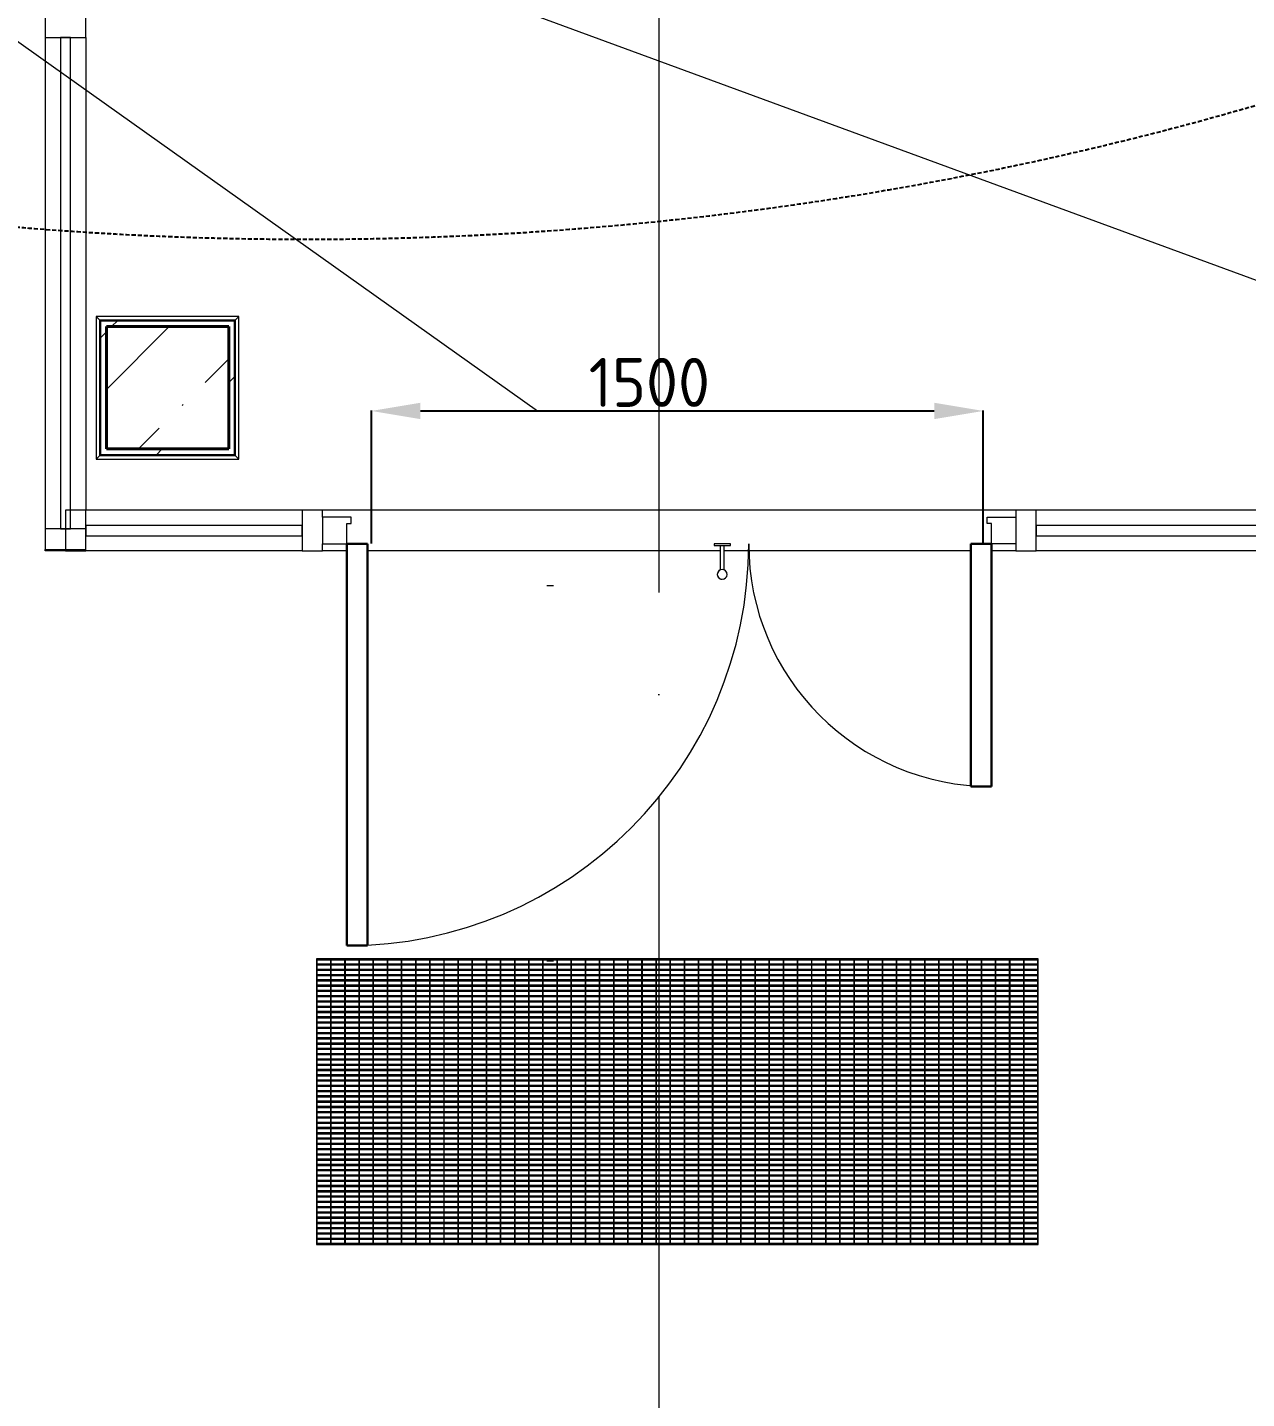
# Model space of a CAD drawing. Header units: millimetres. Extents: x -695119 to 412940, y -249585 to 622758.
# Drawn here: x 140313 to 143302, y 54407 to 57769 of the extents above; entities that cross this region are included whole.
import ezdxf
from ezdxf import colors
from ezdxf.entities.mleader import LeaderData, LeaderLine
from ezdxf.math import Vec2, Vec3

# ---------------------------------------------------------------- set-up
doc = ezdxf.new("R2010")
doc.units = ezdxf.units.MM
for name, pattern in [('ADSK_Линия сетки', [25, 20, -2.5, 0, -2.5]), ('ADSK_Невидимые', [5, 3, -2]), ('DASH', [0.75, 0.5, -0.25])]:
    doc.linetypes.add(name, pattern=pattern)
doc.layers.add('_19D-Телекоммуникационные шкафы', color=7, linetype='Continuous')
for name, color, linetype, lineweight in [('Витраж', 252, 'Continuous', 9), ('Двери', 8, 'Continuous', 9), ('Лестницы', 8, 'Continuous', 9), ('Линии', 7, 'Continuous', 9), ('Несущие колонны', 252, 'Continuous', 18), ('Обобщенные модели', 8, 'Continuous', 18), ('Ограждение', 8, 'Continuous', 9), ('Оси', 252, 'Continuous', 9), ('Панели витража', 8, 'Continuous', 9), ('Стены наружные', 252, 'Continuous', 18), ('ТХ Текст', 251, 'Continuous', 0)]:
    doc.layers.add(name, color=color, linetype=linetype, lineweight=lineweight)
doc.styles.add('Mipgost_5', font='', dxfattribs={"height": 250})
doc.styles.get("Standard").update_dxf_attribs({"font": ''})
doc.styles.get('Mipgost_5').set_extended_font_data('Mipgost')
doc.styles.get('Standard').set_extended_font_data('GOST type B')
doc.dimstyles.new('ISO-25', dxfattribs={"dimtxt": 2.5, "dimasz": 2.5, "dimexe": 1.25, "dimexo": 0.625, "dimtad": 1, "dimtxsty": 'Standard', "dimcen": 2.5, "dimadec": 0, "dimazin": 0, "dimtfac": 1, "dimtmove": 0, "dimatfit": 3, "dimfxl": 1, "dimarcsym": 0})

# ---------------------------------------------------------------- blocks, each defined once
blk = doc.blocks.new('1 этаж')
at = {"layer": 'Несущие колонны', "lineweight": 9, "true_color": 0x636466}
h = blk.add_hatch(dxfattribs=at)
h.set_pattern_fill('FP_12', color=251, angle=180, style=0, pattern_type=2)
h.set_pattern_definition([(45, (-32121.82, 98), (-224.5064, 224.5064), []), (45, (-31897.32, 98), (-224.5064, 224.5064), [396.875, -79.375, 3.353, -76.022])])
h.paths.add_polyline_path([(-34012.8, -24441.7), (-34012.8, -24141.7), (-34312.8, -24141.7), (-34312.8, -24441.7)])
at = {"layer": 'Витраж', "color": 251, "lineweight": 18, "true_color": 0x636466, "extrusion": (0, 0, -1)}
for p, q in [((-34462.8, -23382.7), (-34462.8, -23432.7)), ((-34362.8, -23432.7), (-34362.8, -23382.7)), ((-34462.8, -23432.7), (-34362.8, -23432.7)), ((-33782.8, -24591.7), (-33832.8, -24591.7)), ((-33832.8, -24591.7), (-33832.8, -24691.7)), ((-33782.8, -24609.2), (-33782.8, -24591.7)), ((-32032.8, -24591.7), (-32082.8, -24591.7)), ((-32082.8, -24591.7), (-32082.8, -24609.2)), ((-32032.8, -24691.7), (-32032.8, -24591.7)), ((-33832.8, -24691.7), (-33782.8, -24691.7)), ((-33782.8, -24691.7), (-33782.8, -24674.2)), ((-32082.8, -24674.2), (-32082.8, -24691.7)), ((-32082.8, -24691.7), (-32032.8, -24691.7))]:
    blk.add_line(p, q, dxfattribs=at)
at = {"layer": 'Витраж', "color": 251, "true_color": 0x636466}
for p, q in [((-34462.8, -23432.7), (-34462.8, -24637.7)), ((-34362.8, -23432.7), (-34362.8, -24591.7)), ((-33832.8, -24591.7), (-34362.8, -24591.7)), ((-32082.8, -24591.7), (-33782.8, -24591.7)), ((-30992.8, -24591.7), (-32032.8, -24591.7)), ((-33832.8, -24691.7), (-34362.8, -24691.7)), ((-33722.8, -24691.7), (-33782.8, -24691.7)), ((-32807.5, -24691.7), (-33672.8, -24691.7)), ((-32192.8, -24691.7), (-32798.1, -24691.7)), ((-32082.8, -24691.7), (-32142.8, -24691.7)), ((-30992.8, -24691.7), (-32032.8, -24691.7))]:
    blk.add_line(p, q, dxfattribs=at)
at = {"layer": 'Витраж', "color": 251, "lineweight": 18, "true_color": 0x636466}
for p, q in [((-34362.8, -24591.7), (-34412.8, -24591.7)), ((-34412.8, -24591.7), (-34412.8, -24691.7)), ((-34362.8, -24691.7), (-34362.8, -24591.7)), ((-34362.8, -24637.7), (-34462.8, -24637.7)), ((-34462.8, -24637.7), (-34462.8, -24687.7)), ((-34362.8, -24687.7), (-34362.8, -24637.7)), ((-34462.8, -24687.7), (-34362.8, -24687.7)), ((-34412.8, -24691.7), (-34362.8, -24691.7))]:
    blk.add_line(p, q, dxfattribs=at)
at = {"layer": 'Двери', "color": 251, "true_color": 0x636466}
for p, q in [((-33782.8, -24609.2), (-33782.8, -24674.2)), ((-33712.8, -24609.2), (-33782.8, -24609.2)), ((-33722.8, -24674.2), (-33722.8, -24624.2)), ((-33722.8, -24624.2), (-33712.8, -24624.2)), ((-33712.8, -24624.2), (-33712.8, -24609.2)), ((-32152.8, -24609.2), (-32082.8, -24609.2)), ((-32152.8, -24624.2), (-32152.8, -24609.2)), ((-32142.8, -24624.2), (-32152.8, -24624.2)), ((-32142.8, -24674.2), (-32142.8, -24624.2)), ((-32082.8, -24609.2), (-32082.8, -24674.2)), ((-33782.8, -24674.2), (-33722.8, -24674.2)), ((-32822.8, -24674.2), (-32822.8, -24678.2)), ((-32822.8, -24674.2), (-32822.8, -24678.2)), ((-32822.1, -24674.2), (-32822.8, -24674.2)), ((-32782.8, -24674.2), (-32822.8, -24674.2)), ((-32822.1, -24674.2), (-32822.8, -24674.2)), ((-32822.1, -24674.2), (-32822.8, -24674.2)), ((-32822.8, -24678.2), (-32782.8, -24678.2)), ((-32822.8, -24678.2), (-32822.1, -24678.2)), ((-32822.8, -24678.2), (-32822.1, -24678.2)), ((-32822.8, -24678.2), (-32822.1, -24678.2)), ((-32807.8, -24678.2), (-32807.8, -24738.7)), ((-32797.8, -24738.6), (-32797.8, -24678.2)), ((-32782.8, -24674.2), (-32783.5, -24674.2)), ((-32782.8, -24674.2), (-32783.5, -24674.2)), ((-32782.8, -24674.2), (-32783.5, -24674.2)), ((-32783.5, -24678.2), (-32782.8, -24678.2)), ((-32783.5, -24678.2), (-32782.8, -24678.2)), ((-32783.5, -24678.2), (-32782.8, -24678.2)), ((-32782.8, -24678.2), (-32782.8, -24674.2)), ((-32782.8, -24678.2), (-32782.8, -24674.2)), ((-32082.8, -24674.2), (-32142.8, -24674.2))]:
    blk.add_line(p, q, dxfattribs=at)
at = {"layer": 'Двери', "color": 251, "lineweight": 30, "true_color": 0x636466}
for p, q in [((-33672.8, -24674.2), (-33722.8, -24674.2)), ((-33722.8, -24674.2), (-33722.8, -25659.2)), ((-33672.8, -25659.2), (-33672.8, -24674.2)), ((-32192.8, -25269.2), (-32192.8, -24674.2)), ((-32192.8, -24674.2), (-32142.8, -24674.2)), ((-32142.8, -24674.2), (-32142.8, -25269.2)), ((-32142.8, -25269.2), (-32192.8, -25269.2)), ((-33722.8, -25659.2), (-33672.8, -25659.2))]:
    blk.add_line(p, q, dxfattribs=at)
at = {"layer": 'Двери', "color": 251, "true_color": 0x636466}
for centre, radius, start, end in [((-33722.8, -24674.2), 985, 270, 0), ((-32142.8, -24674.2), 595, 180, 270), ((-32802.8, -24749.2), 12, 0, 180), ((-32802.8, -24749.2), 12, 113.9342, 135), ((-32802.8, -24749.2), 12, 60, 66.0658), ((-32802.8, -24749.2), 12, 150, 180), ((-32802.8, -24749.2), 12, 180, 0), ((-32802.8, -24749.2), 12, 210, 270), ((-32802.8, -24749.2), 12, 285, 345), ((-32802.8, -24749.2), 12, 0, 30)]:
    blk.add_arc(centre, radius, start, end, dxfattribs=at)
at = {"layer": 'Лестницы', "color": 251, "true_color": 0x636466}
for p, q in [((-34462.8, -24691.7), (-34462.8, -24687.7)), ((-34412.8, -24691.7), (-34462.8, -24691.7))]:
    blk.add_line(p, q, dxfattribs=at)
at = {"layer": 'Линии', "color": 251, "linetype": 'ADSK_Невидимые', "ltscale": 100, "true_color": 0x636466}
for p, q in [((-33232.6, -24776.2), (-33216.3, -24776.2)), ((-33232.6, -25696.2), (-33216.3, -25696.2))]:
    blk.add_line(p, q, dxfattribs=at)
at = {"layer": 'Несущие колонны', "color": 251, "lineweight": 40, "true_color": 0x636466}
for p, q in [((-34312.8, -24141.7), (-34312.8, -24441.7)), ((-34012.8, -24141.7), (-34312.8, -24141.7)), ((-34312.8, -24441.7), (-34312.8, -24141.7)), ((-34312.8, -24141.7), (-34012.8, -24141.7)), ((-34012.8, -24441.7), (-34012.8, -24141.7)), ((-34012.8, -24141.7), (-34012.8, -24441.7)), ((-34312.8, -24441.7), (-34012.8, -24441.7)), ((-34012.8, -24441.7), (-34312.8, -24441.7))]:
    blk.add_line(p, q, dxfattribs=at)
at = {"layer": 'Обобщенные модели', "color": 251, "lineweight": 9, "true_color": 0x636466}
for p, q in [((-33796.1, -25691.7), (-33797.8, -25691.7)), ((-33797.8, -25691.7), (-33797.8, -26391.7)), ((-32027.8, -25691.7), (-33797.8, -25691.7)), ((-33797.8, -25691.7), (-33797.8, -25693.7)), ((-33797.8, -25693.7), (-32027.8, -25693.7)), ((-32027.8, -25704.7), (-33797.8, -25704.7)), ((-33797.8, -25704.7), (-33797.8, -25706.6)), ((-33797.8, -25706.6), (-32027.8, -25706.6)), ((-33796.1, -26391.7), (-33796.1, -25691.7)), ((-33761.5, -25691.7), (-33763.1, -25691.7)), ((-33763.1, -25691.7), (-33763.1, -26391.7)), ((-33761.5, -26391.7), (-33761.5, -25691.7)), ((-33726.8, -25691.7), (-33728.5, -25691.7)), ((-33728.5, -25691.7), (-33728.5, -26391.7)), ((-33726.8, -26391.7), (-33726.8, -25691.7)), ((-33692.1, -25691.7), (-33693.8, -25691.7)), ((-33693.8, -25691.7), (-33693.8, -26391.7)), ((-33692.1, -26391.7), (-33692.1, -25691.7)), ((-33657.4, -25691.7), (-33659.1, -25691.7)), ((-33659.1, -25691.7), (-33659.1, -26391.7)), ((-33657.4, -26391.7), (-33657.4, -25691.7)), ((-33622.8, -25691.7), (-33624.4, -25691.7)), ((-33624.4, -25691.7), (-33624.4, -26391.7)), ((-33622.8, -26391.7), (-33622.8, -25691.7)), ((-33588.1, -25691.7), (-33589.8, -25691.7)), ((-33589.8, -25691.7), (-33589.8, -26391.7)), ((-33588.1, -26391.7), (-33588.1, -25691.7)), ((-33553.4, -25691.7), (-33555.1, -25691.7)), ((-33555.1, -25691.7), (-33555.1, -26391.7)), ((-33553.4, -26391.7), (-33553.4, -25691.7)), ((-33518.7, -25691.7), (-33520.4, -25691.7)), ((-33520.4, -25691.7), (-33520.4, -26391.7)), ((-33518.7, -26391.7), (-33518.7, -25691.7)), ((-33484.1, -25691.7), (-33485.7, -25691.7)), ((-33485.7, -25691.7), (-33485.7, -26391.7)), ((-33484.1, -26391.7), (-33484.1, -25691.7)), ((-33449.4, -25691.7), (-33451.1, -25691.7)), ((-33451.1, -25691.7), (-33451.1, -26391.7)), ((-33449.4, -26391.7), (-33449.4, -25691.7)), ((-33414.7, -25691.7), (-33416.4, -25691.7)), ((-33416.4, -25691.7), (-33416.4, -26391.7)), ((-33414.7, -26391.7), (-33414.7, -25691.7)), ((-33380.1, -25691.7), (-33381.7, -25691.7)), ((-33381.7, -25691.7), (-33381.7, -26391.7)), ((-33380.1, -26391.7), (-33380.1, -25691.7)), ((-33345.4, -25691.7), (-33347.1, -25691.7)), ((-33347.1, -25691.7), (-33347.1, -26391.7)), ((-33345.4, -26391.7), (-33345.4, -25691.7)), ((-33310.7, -25691.7), (-33312.4, -25691.7)), ((-33312.4, -25691.7), (-33312.4, -26391.7)), ((-33310.7, -26391.7), (-33310.7, -25691.7)), ((-33276, -25691.7), (-33277.7, -25691.7)), ((-33277.7, -25691.7), (-33277.7, -26391.7)), ((-33276, -26391.7), (-33276, -25691.7)), ((-33241.4, -25691.7), (-33243, -25691.7)), ((-33243, -25691.7), (-33243, -26391.7)), ((-33241.4, -26391.7), (-33241.4, -25691.7)), ((-33206.7, -25691.7), (-33208.4, -25691.7)), ((-33208.4, -25691.7), (-33208.4, -26391.7)), ((-33206.7, -26391.7), (-33206.7, -25691.7)), ((-33172, -25691.7), (-33173.7, -25691.7)), ((-33173.7, -25691.7), (-33173.7, -26391.7)), ((-33172, -26391.7), (-33172, -25691.7)), ((-33137.3, -25691.7), (-33139, -25691.7)), ((-33139, -25691.7), (-33139, -26391.7)), ((-33137.3, -26391.7), (-33137.3, -25691.7)), ((-33102.7, -25691.7), (-33104.3, -25691.7)), ((-33104.3, -25691.7), (-33104.3, -26391.7)), ((-33102.7, -26391.7), (-33102.7, -25691.7)), ((-33068, -25691.7), (-33069.7, -25691.7)), ((-33069.7, -25691.7), (-33069.7, -26391.7)), ((-33068, -26391.7), (-33068, -25691.7)), ((-33033.3, -25691.7), (-33035, -25691.7)), ((-33035, -25691.7), (-33035, -26391.7)), ((-33033.3, -26391.7), (-33033.3, -25691.7)), ((-32998.6, -25691.7), (-33000.3, -25691.7)), ((-33000.3, -25691.7), (-33000.3, -26391.7)), ((-32998.6, -26391.7), (-32998.6, -25691.7)), ((-32964, -25691.7), (-32965.6, -25691.7)), ((-32965.6, -25691.7), (-32965.6, -26391.7)), ((-32964, -26391.7), (-32964, -25691.7)), ((-32929.3, -25691.7), (-32931, -25691.7)), ((-32931, -25691.7), (-32931, -26391.7)), ((-32929.3, -26391.7), (-32929.3, -25691.7)), ((-32894.6, -25691.7), (-32896.3, -25691.7)), ((-32896.3, -25691.7), (-32896.3, -26391.7)), ((-32894.6, -26391.7), (-32894.6, -25691.7)), ((-32860, -25691.7), (-32861.6, -25691.7)), ((-32861.6, -25691.7), (-32861.6, -26391.7)), ((-32860, -26391.7), (-32860, -25691.7)), ((-32825.3, -25691.7), (-32827, -25691.7)), ((-32827, -25691.7), (-32827, -26391.7)), ((-32825.3, -26391.7), (-32825.3, -25691.7)), ((-32790.6, -25691.7), (-32792.3, -25691.7)), ((-32792.3, -25691.7), (-32792.3, -26391.7)), ((-32790.6, -26391.7), (-32790.6, -25691.7)), ((-32755.9, -25691.7), (-32757.6, -25691.7)), ((-32757.6, -25691.7), (-32757.6, -26391.7)), ((-32755.9, -26391.7), (-32755.9, -25691.7)), ((-32721.3, -25691.7), (-32722.9, -25691.7)), ((-32722.9, -25691.7), (-32722.9, -26391.7)), ((-32721.3, -26391.7), (-32721.3, -25691.7)), ((-32686.6, -25691.7), (-32688.3, -25691.7)), ((-32688.3, -25691.7), (-32688.3, -26391.7)), ((-32686.6, -26391.7), (-32686.6, -25691.7)), ((-32651.9, -25691.7), (-32653.6, -25691.7)), ((-32653.6, -25691.7), (-32653.6, -26391.7)), ((-32651.9, -26391.7), (-32651.9, -25691.7)), ((-32617.2, -25691.7), (-32618.9, -25691.7)), ((-32618.9, -25691.7), (-32618.9, -26391.7)), ((-32617.2, -26391.7), (-32617.2, -25691.7)), ((-32582.6, -25691.7), (-32584.2, -25691.7)), ((-32584.2, -25691.7), (-32584.2, -26391.7)), ((-32582.6, -26391.7), (-32582.6, -25691.7)), ((-32547.9, -25691.7), (-32549.6, -25691.7)), ((-32549.6, -25691.7), (-32549.6, -26391.7)), ((-32547.9, -26391.7), (-32547.9, -25691.7)), ((-32513.2, -25691.7), (-32514.9, -25691.7)), ((-32514.9, -25691.7), (-32514.9, -26391.7)), ((-32513.2, -26391.7), (-32513.2, -25691.7)), ((-32478.6, -25691.7), (-32480.2, -25691.7)), ((-32480.2, -25691.7), (-32480.2, -26391.7)), ((-32478.6, -26391.7), (-32478.6, -25691.7)), ((-32443.9, -25691.7), (-32445.6, -25691.7)), ((-32445.6, -25691.7), (-32445.6, -26391.7)), ((-32443.9, -26391.7), (-32443.9, -25691.7)), ((-32409.2, -25691.7), (-32410.9, -25691.7)), ((-32410.9, -25691.7), (-32410.9, -26391.7)), ((-32409.2, -26391.7), (-32409.2, -25691.7)), ((-32374.5, -25691.7), (-32376.2, -25691.7)), ((-32376.2, -25691.7), (-32376.2, -26391.7)), ((-32374.5, -26391.7), (-32374.5, -25691.7)), ((-32339.9, -25691.7), (-32341.5, -25691.7)), ((-32341.5, -25691.7), (-32341.5, -26391.7)), ((-32339.9, -26391.7), (-32339.9, -25691.7)), ((-32305.2, -25691.7), (-32306.9, -25691.7)), ((-32306.9, -25691.7), (-32306.9, -26391.7)), ((-32305.2, -26391.7), (-32305.2, -25691.7)), ((-32270.5, -25691.7), (-32272.2, -25691.7)), ((-32272.2, -25691.7), (-32272.2, -26391.7)), ((-32270.5, -26391.7), (-32270.5, -25691.7)), ((-32235.8, -25691.7), (-32237.5, -25691.7)), ((-32237.5, -25691.7), (-32237.5, -26391.7)), ((-32235.8, -26391.7), (-32235.8, -25691.7)), ((-32201.2, -25691.7), (-32202.8, -25691.7)), ((-32202.8, -25691.7), (-32202.8, -26391.7)), ((-32201.2, -26391.7), (-32201.2, -25691.7)), ((-32166.5, -25691.7), (-32168.2, -25691.7)), ((-32168.2, -25691.7), (-32168.2, -26391.7)), ((-32166.5, -26391.7), (-32166.5, -25691.7)), ((-32131.8, -25691.7), (-32133.5, -25691.7)), ((-32133.5, -25691.7), (-32133.5, -26391.7)), ((-32131.8, -26391.7), (-32131.8, -25691.7)), ((-32097.1, -25691.7), (-32098.8, -25691.7)), ((-32098.8, -25691.7), (-32098.8, -26391.7)), ((-32097.1, -26391.7), (-32097.1, -25691.7)), ((-32062.5, -25691.7), (-32064.1, -25691.7)), ((-32064.1, -25691.7), (-32064.1, -26391.7)), ((-32062.5, -26391.7), (-32062.5, -25691.7)), ((-32027.8, -25691.7), (-32029.5, -25691.7)), ((-32029.5, -25691.7), (-32029.5, -26391.7)), ((-32027.8, -26391.7), (-32027.8, -25691.7)), ((-32027.8, -25693.7), (-32027.8, -25691.7)), ((-32027.8, -25706.6), (-32027.8, -25704.7)), ((-32027.8, -25717.6), (-33797.8, -25717.6)), ((-33797.8, -25717.6), (-33797.8, -25719.5)), ((-33797.8, -25719.5), (-32027.8, -25719.5)), ((-32027.8, -25730.5), (-33797.8, -25730.5)), ((-33797.8, -25730.5), (-33797.8, -25732.4)), ((-33797.8, -25732.4), (-32027.8, -25732.4)), ((-32027.8, -25743.4), (-33797.8, -25743.4)), ((-33797.8, -25743.4), (-33797.8, -25745.4)), ((-33797.8, -25745.4), (-32027.8, -25745.4)), ((-32027.8, -25719.5), (-32027.8, -25717.6)), ((-32027.8, -25732.4), (-32027.8, -25730.5)), ((-32027.8, -25745.4), (-32027.8, -25743.4)), ((-32027.8, -25756.4), (-33797.8, -25756.4)), ((-33797.8, -25756.4), (-33797.8, -25758.3)), ((-33797.8, -25758.3), (-32027.8, -25758.3)), ((-32027.8, -25769.3), (-33797.8, -25769.3)), ((-33797.8, -25769.3), (-33797.8, -25771.2)), ((-33797.8, -25771.2), (-32027.8, -25771.2)), ((-32027.8, -25758.3), (-32027.8, -25756.4)), ((-32027.8, -25771.2), (-32027.8, -25769.3)), ((-32027.8, -25782.2), (-33797.8, -25782.2)), ((-33797.8, -25782.2), (-33797.8, -25784.1)), ((-33797.8, -25784.1), (-32027.8, -25784.1)), ((-32027.8, -25795.1), (-33797.8, -25795.1)), ((-33797.8, -25795.1), (-33797.8, -25797.1)), ((-33797.8, -25797.1), (-32027.8, -25797.1)), ((-32027.8, -25808.1), (-33797.8, -25808.1)), ((-33797.8, -25808.1), (-33797.8, -25810)), ((-33797.8, -25810), (-32027.8, -25810)), ((-32027.8, -25784.1), (-32027.8, -25782.2)), ((-32027.8, -25797.1), (-32027.8, -25795.1)), ((-32027.8, -25810), (-32027.8, -25808.1)), ((-32027.8, -25821), (-33797.8, -25821)), ((-33797.8, -25821), (-33797.8, -25822.9)), ((-33797.8, -25822.9), (-32027.8, -25822.9)), ((-32027.8, -25833.9), (-33797.8, -25833.9)), ((-33797.8, -25833.9), (-33797.8, -25835.9)), ((-33797.8, -25835.9), (-32027.8, -25835.9)), ((-32027.8, -25846.9), (-33797.8, -25846.9)), ((-33797.8, -25846.9), (-33797.8, -25848.8)), ((-32027.8, -25822.9), (-32027.8, -25821)), ((-32027.8, -25835.9), (-32027.8, -25833.9)), ((-32027.8, -25848.8), (-32027.8, -25846.9)), ((-33797.8, -25848.8), (-32027.8, -25848.8)), ((-32027.8, -25859.8), (-33797.8, -25859.8)), ((-33797.8, -25859.8), (-33797.8, -25861.7)), ((-33797.8, -25861.7), (-32027.8, -25861.7)), ((-32027.8, -25872.7), (-33797.8, -25872.7)), ((-33797.8, -25872.7), (-33797.8, -25874.6)), ((-33797.8, -25874.6), (-32027.8, -25874.6)), ((-32027.8, -25861.7), (-32027.8, -25859.8)), ((-32027.8, -25874.6), (-32027.8, -25872.7)), ((-32027.8, -25885.6), (-33797.8, -25885.6)), ((-33797.8, -25885.6), (-33797.8, -25887.6)), ((-33797.8, -25887.6), (-32027.8, -25887.6)), ((-32027.8, -25898.6), (-33797.8, -25898.6)), ((-33797.8, -25898.6), (-33797.8, -25900.5)), ((-33797.8, -25900.5), (-32027.8, -25900.5)), ((-32027.8, -25911.5), (-33797.8, -25911.5)), ((-33797.8, -25911.5), (-33797.8, -25913.4)), ((-33797.8, -25913.4), (-32027.8, -25913.4)), ((-32027.8, -25887.6), (-32027.8, -25885.6)), ((-32027.8, -25900.5), (-32027.8, -25898.6)), ((-32027.8, -25913.4), (-32027.8, -25911.5)), ((-32027.8, -25924.4), (-33797.8, -25924.4)), ((-33797.8, -25924.4), (-33797.8, -25926.3)), ((-33797.8, -25926.3), (-32027.8, -25926.3)), ((-32027.8, -25937.3), (-33797.8, -25937.3)), ((-33797.8, -25937.3), (-33797.8, -25939.3)), ((-33797.8, -25939.3), (-32027.8, -25939.3)), ((-32027.8, -25926.3), (-32027.8, -25924.4)), ((-32027.8, -25939.3), (-32027.8, -25937.3)), ((-32027.8, -25950.3), (-33797.8, -25950.3)), ((-33797.8, -25950.3), (-33797.8, -25952.2)), ((-33797.8, -25952.2), (-32027.8, -25952.2)), ((-32027.8, -25963.2), (-33797.8, -25963.2)), ((-33797.8, -25963.2), (-33797.8, -25965.1)), ((-33797.8, -25965.1), (-32027.8, -25965.1)), ((-32027.8, -25976.1), (-33797.8, -25976.1)), ((-33797.8, -25976.1), (-33797.8, -25978.1)), ((-33797.8, -25978.1), (-32027.8, -25978.1)), ((-32027.8, -25952.2), (-32027.8, -25950.3)), ((-32027.8, -25965.1), (-32027.8, -25963.2)), ((-32027.8, -25978.1), (-32027.8, -25976.1)), ((-32027.8, -25989.1), (-33797.8, -25989.1)), ((-33797.8, -25989.1), (-33797.8, -25991)), ((-33797.8, -25991), (-32027.8, -25991)), ((-32027.8, -26002), (-33797.8, -26002)), ((-33797.8, -26002), (-33797.8, -26003.9)), ((-33797.8, -26003.9), (-32027.8, -26003.9)), ((-32027.8, -26014.9), (-33797.8, -26014.9)), ((-33797.8, -26014.9), (-33797.8, -26016.8)), ((-32027.8, -25991), (-32027.8, -25989.1)), ((-32027.8, -26003.9), (-32027.8, -26002)), ((-32027.8, -26016.8), (-32027.8, -26014.9)), ((-33797.8, -26016.8), (-32027.8, -26016.8)), ((-32027.8, -26027.8), (-33797.8, -26027.8)), ((-33797.8, -26027.8), (-33797.8, -26029.8)), ((-33797.8, -26029.8), (-32027.8, -26029.8)), ((-32027.8, -26040.8), (-33797.8, -26040.8)), ((-33797.8, -26040.8), (-33797.8, -26042.7)), ((-33797.8, -26042.7), (-32027.8, -26042.7)), ((-32027.8, -26029.8), (-32027.8, -26027.8)), ((-32027.8, -26042.7), (-32027.8, -26040.8)), ((-32027.8, -26053.7), (-33797.8, -26053.7)), ((-33797.8, -26053.7), (-33797.8, -26055.6)), ((-33797.8, -26055.6), (-32027.8, -26055.6)), ((-32027.8, -26066.6), (-33797.8, -26066.6)), ((-33797.8, -26066.6), (-33797.8, -26068.5)), ((-33797.8, -26068.5), (-32027.8, -26068.5)), ((-32027.8, -26079.5), (-33797.8, -26079.5)), ((-33797.8, -26079.5), (-33797.8, -26081.5)), ((-33797.8, -26081.5), (-32027.8, -26081.5)), ((-32027.8, -26055.6), (-32027.8, -26053.7)), ((-32027.8, -26068.5), (-32027.8, -26066.6)), ((-32027.8, -26081.5), (-32027.8, -26079.5)), ((-32027.8, -26092.5), (-33797.8, -26092.5)), ((-33797.8, -26092.5), (-33797.8, -26094.4)), ((-33797.8, -26094.4), (-32027.8, -26094.4)), ((-32027.8, -26105.4), (-33797.8, -26105.4)), ((-33797.8, -26105.4), (-33797.8, -26107.3)), ((-33797.8, -26107.3), (-32027.8, -26107.3)), ((-32027.8, -26094.4), (-32027.8, -26092.5)), ((-32027.8, -26107.3), (-32027.8, -26105.4)), ((-32027.8, -26118.3), (-33797.8, -26118.3)), ((-33797.8, -26118.3), (-33797.8, -26120.3)), ((-33797.8, -26120.3), (-32027.8, -26120.3)), ((-32027.8, -26131.3), (-33797.8, -26131.3)), ((-33797.8, -26131.3), (-33797.8, -26133.2)), ((-33797.8, -26133.2), (-32027.8, -26133.2)), ((-32027.8, -26144.2), (-33797.8, -26144.2)), ((-33797.8, -26144.2), (-33797.8, -26146.1)), ((-33797.8, -26146.1), (-32027.8, -26146.1)), ((-32027.8, -26120.3), (-32027.8, -26118.3)), ((-32027.8, -26133.2), (-32027.8, -26131.3)), ((-32027.8, -26146.1), (-32027.8, -26144.2)), ((-32027.8, -26157.1), (-33797.8, -26157.1)), ((-33797.8, -26157.1), (-33797.8, -26159)), ((-33797.8, -26159), (-32027.8, -26159)), ((-32027.8, -26170), (-33797.8, -26170)), ((-33797.8, -26170), (-33797.8, -26172)), ((-33797.8, -26172), (-32027.8, -26172)), ((-32027.8, -26183), (-33797.8, -26183)), ((-33797.8, -26183), (-33797.8, -26184.9)), ((-32027.8, -26159), (-32027.8, -26157.1)), ((-32027.8, -26172), (-32027.8, -26170)), ((-32027.8, -26184.9), (-32027.8, -26183)), ((-33797.8, -26184.9), (-32027.8, -26184.9)), ((-32027.8, -26195.9), (-33797.8, -26195.9)), ((-33797.8, -26195.9), (-33797.8, -26197.8)), ((-33797.8, -26197.8), (-32027.8, -26197.8)), ((-32027.8, -26208.8), (-33797.8, -26208.8)), ((-33797.8, -26208.8), (-33797.8, -26210.7)), ((-33797.8, -26210.7), (-32027.8, -26210.7)), ((-32027.8, -26197.8), (-32027.8, -26195.9)), ((-32027.8, -26210.7), (-32027.8, -26208.8)), ((-32027.8, -26221.7), (-33797.8, -26221.7)), ((-33797.8, -26221.7), (-33797.8, -26223.7)), ((-33797.8, -26223.7), (-32027.8, -26223.7)), ((-32027.8, -26234.7), (-33797.8, -26234.7)), ((-33797.8, -26234.7), (-33797.8, -26236.6)), ((-33797.8, -26236.6), (-32027.8, -26236.6)), ((-32027.8, -26247.6), (-33797.8, -26247.6)), ((-33797.8, -26247.6), (-33797.8, -26249.5)), ((-33797.8, -26249.5), (-32027.8, -26249.5)), ((-32027.8, -26223.7), (-32027.8, -26221.7)), ((-32027.8, -26236.6), (-32027.8, -26234.7)), ((-32027.8, -26249.5), (-32027.8, -26247.6)), ((-32027.8, -26260.5), (-33797.8, -26260.5)), ((-33797.8, -26260.5), (-33797.8, -26262.5)), ((-33797.8, -26262.5), (-32027.8, -26262.5)), ((-32027.8, -26273.5), (-33797.8, -26273.5)), ((-33797.8, -26273.5), (-33797.8, -26275.4)), ((-33797.8, -26275.4), (-32027.8, -26275.4)), ((-32027.8, -26262.5), (-32027.8, -26260.5)), ((-32027.8, -26275.4), (-32027.8, -26273.5)), ((-32027.8, -26286.4), (-33797.8, -26286.4)), ((-33797.8, -26286.4), (-33797.8, -26288.3)), ((-33797.8, -26288.3), (-32027.8, -26288.3)), ((-32027.8, -26299.3), (-33797.8, -26299.3)), ((-33797.8, -26299.3), (-33797.8, -26301.2)), ((-33797.8, -26301.2), (-32027.8, -26301.2)), ((-32027.8, -26312.2), (-33797.8, -26312.2)), ((-33797.8, -26312.2), (-33797.8, -26314.2)), ((-33797.8, -26314.2), (-32027.8, -26314.2)), ((-32027.8, -26288.3), (-32027.8, -26286.4)), ((-32027.8, -26301.2), (-32027.8, -26299.3)), ((-32027.8, -26314.2), (-32027.8, -26312.2)), ((-32027.8, -26325.2), (-33797.8, -26325.2)), ((-33797.8, -26325.2), (-33797.8, -26327.1)), ((-33797.8, -26327.1), (-32027.8, -26327.1)), ((-32027.8, -26338.1), (-33797.8, -26338.1)), ((-33797.8, -26338.1), (-33797.8, -26340)), ((-33797.8, -26340), (-32027.8, -26340)), ((-32027.8, -26351), (-33797.8, -26351)), ((-33797.8, -26351), (-33797.8, -26352.9)), ((-32027.8, -26327.1), (-32027.8, -26325.2)), ((-32027.8, -26340), (-32027.8, -26338.1)), ((-32027.8, -26352.9), (-32027.8, -26351)), ((-33797.8, -26352.9), (-32027.8, -26352.9)), ((-32027.8, -26363.9), (-33797.8, -26363.9)), ((-33797.8, -26363.9), (-33797.8, -26365.9)), ((-33797.8, -26365.9), (-32027.8, -26365.9)), ((-32027.8, -26376.9), (-33797.8, -26376.9)), ((-33797.8, -26376.9), (-33797.8, -26378.8)), ((-33797.8, -26378.8), (-32027.8, -26378.8)), ((-32027.8, -26365.9), (-32027.8, -26363.9)), ((-32027.8, -26378.8), (-32027.8, -26376.9)), ((-32027.8, -26389.8), (-33797.8, -26389.8)), ((-33797.8, -26389.8), (-33797.8, -26391.7)), ((-33797.8, -26391.7), (-32027.8, -26391.7)), ((-33797.8, -26391.7), (-33796.1, -26391.7)), ((-33763.1, -26391.7), (-33761.5, -26391.7)), ((-33728.5, -26391.7), (-33726.8, -26391.7)), ((-33693.8, -26391.7), (-33692.1, -26391.7)), ((-33659.1, -26391.7), (-33657.4, -26391.7)), ((-33624.4, -26391.7), (-33622.8, -26391.7)), ((-33589.8, -26391.7), (-33588.1, -26391.7)), ((-33555.1, -26391.7), (-33553.4, -26391.7)), ((-33520.4, -26391.7), (-33518.7, -26391.7)), ((-33485.7, -26391.7), (-33484.1, -26391.7)), ((-33451.1, -26391.7), (-33449.4, -26391.7)), ((-33416.4, -26391.7), (-33414.7, -26391.7)), ((-33381.7, -26391.7), (-33380.1, -26391.7)), ((-33347.1, -26391.7), (-33345.4, -26391.7)), ((-33312.4, -26391.7), (-33310.7, -26391.7)), ((-33277.7, -26391.7), (-33276, -26391.7)), ((-33243, -26391.7), (-33241.4, -26391.7)), ((-33208.4, -26391.7), (-33206.7, -26391.7)), ((-33173.7, -26391.7), (-33172, -26391.7)), ((-33139, -26391.7), (-33137.3, -26391.7)), ((-33104.3, -26391.7), (-33102.7, -26391.7)), ((-33069.7, -26391.7), (-33068, -26391.7)), ((-33035, -26391.7), (-33033.3, -26391.7)), ((-33000.3, -26391.7), (-32998.6, -26391.7)), ((-32965.6, -26391.7), (-32964, -26391.7)), ((-32931, -26391.7), (-32929.3, -26391.7)), ((-32896.3, -26391.7), (-32894.6, -26391.7)), ((-32861.6, -26391.7), (-32860, -26391.7)), ((-32827, -26391.7), (-32825.3, -26391.7)), ((-32792.3, -26391.7), (-32790.6, -26391.7)), ((-32757.6, -26391.7), (-32755.9, -26391.7)), ((-32722.9, -26391.7), (-32721.3, -26391.7)), ((-32688.3, -26391.7), (-32686.6, -26391.7)), ((-32653.6, -26391.7), (-32651.9, -26391.7)), ((-32618.9, -26391.7), (-32617.2, -26391.7)), ((-32584.2, -26391.7), (-32582.6, -26391.7)), ((-32549.6, -26391.7), (-32547.9, -26391.7)), ((-32514.9, -26391.7), (-32513.2, -26391.7)), ((-32480.2, -26391.7), (-32478.6, -26391.7)), ((-32445.6, -26391.7), (-32443.9, -26391.7)), ((-32410.9, -26391.7), (-32409.2, -26391.7)), ((-32376.2, -26391.7), (-32374.5, -26391.7)), ((-32341.5, -26391.7), (-32339.9, -26391.7)), ((-32306.9, -26391.7), (-32305.2, -26391.7)), ((-32272.2, -26391.7), (-32270.5, -26391.7)), ((-32237.5, -26391.7), (-32235.8, -26391.7)), ((-32202.8, -26391.7), (-32201.2, -26391.7)), ((-32168.2, -26391.7), (-32166.5, -26391.7)), ((-32133.5, -26391.7), (-32131.8, -26391.7)), ((-32098.8, -26391.7), (-32097.1, -26391.7)), ((-32064.1, -26391.7), (-32062.5, -26391.7)), ((-32029.5, -26391.7), (-32027.8, -26391.7)), ((-32027.8, -26391.7), (-32027.8, -26389.8))]:
    blk.add_line(p, q, dxfattribs=at)
at = {"layer": 'Ограждение', "color": 251, "true_color": 0x636466}
for p, q in [((-34337.8, -24116.7), (-34337.8, -24466.7)), ((-33987.8, -24116.7), (-34337.8, -24116.7)), ((-34327.8, -24126.7), (-34337.8, -24116.7)), ((-33987.8, -24116.7), (-33997.8, -24126.7)), ((-33987.8, -24466.7), (-33987.8, -24116.7)), ((-34337.8, -24466.7), (-34327.8, -24456.7)), ((-34337.8, -24466.7), (-33987.8, -24466.7)), ((-33987.8, -24466.7), (-33997.8, -24456.7))]:
    blk.add_line(p, q, dxfattribs=at)
at = {"layer": 'Оси', "color": 251, "linetype": 'ADSK_Линия сетки', "ltscale": 100, "true_color": 0x636466}
blk.add_line((-32957.8, 32208.9), (-32957.8, -33767.9), dxfattribs=at)
at = {"layer": 'Панели витража', "color": 251, "lineweight": 18, "true_color": 0x636466}
for p, q in [((-34400.3, -23432.7), (-34425.3, -23432.7)), ((-34425.3, -23432.7), (-34425.3, -24637.7)), ((-34400.3, -24637.7), (-34400.3, -23432.7)), ((-34425.3, -24637.7), (-34400.3, -24637.7)), ((-33832.8, -24629.2), (-34362.8, -24629.2)), ((-34362.8, -24629.2), (-34362.8, -24654.2)), ((-33832.8, -24654.2), (-33832.8, -24629.2)), ((-30992.8, -24629.2), (-32032.8, -24629.2)), ((-32032.8, -24629.2), (-32032.8, -24654.2)), ((-34362.8, -24654.2), (-33832.8, -24654.2)), ((-32032.8, -24654.2), (-30992.8, -24654.2))]:
    blk.add_line(p, q, dxfattribs=at)
at = {"layer": 'Стены наружные', "color": 251, "lineweight": 30, "true_color": 0x636466}
for p, q in [((-33997.8, -24126.7), (-34327.8, -24126.7)), ((-34327.8, -24126.7), (-34327.8, -24456.7)), ((-33997.8, -24456.7), (-33997.8, -24126.7)), ((-34327.8, -24456.7), (-33997.8, -24456.7))]:
    blk.add_line(p, q, dxfattribs=at)
at = {"layer": 'Стены наружные', "color": 251, "linetype": 'Continuous', "lineweight": 9, "true_color": 0x636466}
for p, q in [((-34299.8, -24141.7), (-34284.8, -24126.7)), ((-34327.8, -24169.7), (-34312.8, -24154.7)), ((-34012.8, -24279), (-33997.8, -24264)), ((-34190.6, -24456.7), (-34175.6, -24441.7))]:
    blk.add_line(p, q, dxfattribs=at)
blk = doc.blocks.new('план Новый корпус (не печатать) 2$0$_Dot')
at = {"color": 251, "linetype": 'ByBlock', "lineweight": -2}
blk.add_line((-0.5, 0), (-1, 0), dxfattribs=at)
at = {"color": 251, "linetype": 'ByBlock', "const_width": 0.5}
blk.add_lwpolyline([(-0.25, 0, 1), (0.25, 0, 1)], format="xyb", close=True, dxfattribs=at)
blk = doc.blocks.new('*D1133')
at = {"color": 0, "linetype": 'ByBlock', "lineweight": -2, "transparency": 16777216}
for p, q in [((141156.4, 56503.3), (141156.4, 56829.7)), ((141276.4, 56828.5), (142536.4, 56828.5)), ((142656.4, 56503.3), (142656.4, 56829.7))]:
    blk.add_line(p, q, dxfattribs=at)
at = {"color": 0, "linetype": 'ByBlock', "transparency": 16777216}
for points in [[(141276.4, 56848.5), (141276.4, 56808.5), (141156.4, 56828.5)], [(142536.4, 56848.5), (142536.4, 56808.5), (142656.4, 56828.5)]]:
    blk.add_solid(points, dxfattribs=at)
at = {"layer": 'Defpoints', "color": 0, "linetype": 'ByBlock', "transparency": 16777216}
for p in [(142656.4, 56828.5), (141156.4, 56502.7), (142656.4, 56502.7)]:
    blk.add_point(p, dxfattribs=at)
at = {"color": 0, "linetype": 'ByBlock', "lineweight": 15, "transparency": 16777216, "insert": (141837.8, 56898.5), "char_height": 120, "attachment_point": 5}
blk.add_mtext('1500', dxfattribs=at)

msp = doc.modelspace()

# ---------------------------------------------------------------- linework, layer by layer
at = {"layer": '_19D-Телекоммуникационные шкафы', "color": 7, "linetype": 'DASH', "ltscale": 20}
msp.add_circle((140998.921, 65593.037), 8344.415, dxfattribs=at)

# ---------------------------------------------------------------- block references
msp.add_blockref('1 этаж', (174819.19, 81176.937))

# ---------------------------------------------------------------- dimensions: what is measured, and where the dimension line sits
at = {"color": 0, "linetype": 'ByBlock', "lineweight": 15}
dim = msp.add_linear_dim(base=(142656.388, 56828.496), p1=(141156.388, 56502.705), p2=(142656.388, 56502.705), text='1500', dimstyle='ISO-25', override={"dimtxt": 120, "dimasz": 120, "dimgap": 10}, dxfattribs=at)
dim.commit()
dim.dimension.update_dxf_attribs({"geometry": '*D1133', "text_midpoint": (141837.778, 56828.496), "dimtype": 160})

# ---------------------------------------------------------------- next in the draw order: leaders
at = {"layer": 'ТХ Текст', "color": 251, "ltscale": 100}
ml = msp.add_multileader_mtext('Standard', dxfattribs=at)
ml.set_content('\\A1;{\\fArial Narrow|b0|i0|c204|p34;Размеры проемов указаны  в свету при открытом на 90° дверном полотне с учётом запорных устройств, дверных ручек и возвратных механизмов.}', color=251, style='Mipgost_5')
ml.set_leader_properties(color=251)
ml.set_arrow_properties(name='план Новый корпус (не печатать) 2$0$_Dot')
ml.build(insert=Vec2(0, 0))
ml.multileader.update_dxf_attribs({"text_left_attachment_type": 6, "text_right_attachment_type": 6, "dogleg_length": 103.837, "arrow_head_size": 10})
ctx = ml.context
ctx.base_point, ctx.char_height, ctx.arrow_head_size, ctx.landing_gap_size, ctx.plane_origin = Vec3(132817.534, 58831.011), 250, 10, 0.09, Vec3(162058.359, 87854.13)
ctx.left_attachment, ctx.right_attachment = 6, 6
notes = []
notes.append((ctx, [(1, (1, 1, 0), (138745.221, 58831.011), (-1, 0), 103.837, [(3, [(141848.835, 61138.497)], 0, [])])]))
ctx.mtext.insert, ctx.mtext.width, ctx.mtext.flow_direction = Vec3(132817.624, 59150.418), 5880.26023, 5
ctx.mtext.has_bg_fill, ctx.mtext.bg_color, ctx.mtext.bg_scale_factor, ctx.mtext.bg_transparency, ctx.mtext.use_window_bg_color = 1, -1027028792, 1.5, 0, 1
for ctx, leaders in notes:
    for number, flags, end, landing, length, lines in leaders:
        leader = LeaderData()
        leader.index, (leader.has_last_leader_line, leader.has_dogleg_vector, leader.attachment_direction) = number, flags
        leader.last_leader_point, leader.dogleg_vector, leader.dogleg_length = Vec3(end), Vec3(landing), length
        for number, points, colour, breaks in lines:
            line = LeaderLine()
            line.index, line.vertices, line.color, line.breaks = number, Vec3.list(points), colors.encode_raw_color(colour), breaks
            leader.lines.append(line)
        ctx.leaders.append(leader)

# ---------------------------------------------------------------- next in the draw order: linework, layer by layer
msp.add_lwpolyline([(141563.388, 56828.116), (138745.221, 58831.011), (144229.479, 56817.746)], dxfattribs=at)

doc.saveas('drawing.dxf')
